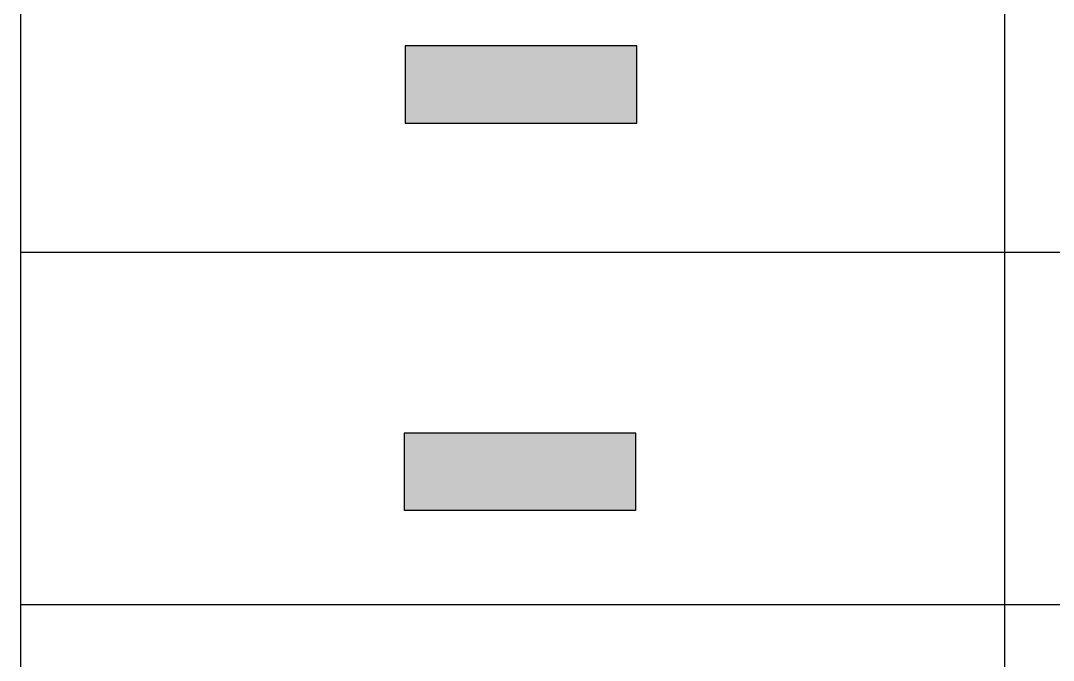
# Model space of a CAD drawing. Header units: inches. Extents: x 9636 to 21597, y -10243 to 557.
# Drawn here: x 13254.6 to 13305.9, y -3858 to -3826.2 of the extents above; entities that cross this region are included whole.
import ezdxf

# ---------------------------------------------------------------- set-up
doc = ezdxf.new("R2010")
doc.units = ezdxf.units.IN
doc.header["$MEASUREMENT"] = 0
doc.layers.add('IEL-HATCH-002', color=7, linetype='Continuous')

# ---------------------------------------------------------------- blocks, each defined once
blk = doc.blocks.new('5ryh')
at = {"layer": 'IEL-HATCH-002', "true_color": 0x139b48, "transparency": 33554687}
h = blk.add_hatch(color=114, dxfattribs=at)
h.dxf.hatch_style = 1
h.paths.add_polyline_path([(6507.8, -1186.938), (6501.8, -1186.938), (6501.8, -1188.938), (6507.8, -1188.938)])
blk.add_lwpolyline([(6507.8, -1188.938), (6507.8, -1186.938), (6501.8, -1186.938), (6501.8, -1188.938)], close=True)
blk = doc.blocks.new('WGGG')
at = {"layer": 'IEL-HATCH-002', "transparency": 33554687}
h = blk.add_hatch(color=5, dxfattribs=at)
h.dxf.hatch_style = 1
h.paths.add_polyline_path([(4623.508, 516.185), (4635.024, 516.185), (4635.024, 520.024), (4623.508, 520.024)])
blk.add_lwpolyline([(4623.508, 520.024), (4623.508, 516.185), (4635.024, 516.185), (4635.024, 520.024)], close=True)

msp = doc.modelspace()

# ---------------------------------------------------------------- linework, layer by layer
for p, q in [((13254.561, -3794.759), (13254.561, -4012.873)), ((13303.479, -3794.759), (13303.479, -4012.873)), ((13400.251, -3837.769), (13254.561, -3837.769)), ((13400.251, -3855.279), (13254.561, -3855.279))]:
    msp.add_line(p, q)

# ---------------------------------------------------------------- block references
at = {"xscale": 1.919315741706669, "yscale": 1.919315741706669, "zscale": 1.919315741706669, "rotation": 180}
msp.add_blockref('5ryh', (25764.205, -6109.436), dxfattribs=at)
msp.add_blockref('WGGG', (8650.117, -4366.767))

doc.saveas('drawing.dxf')
